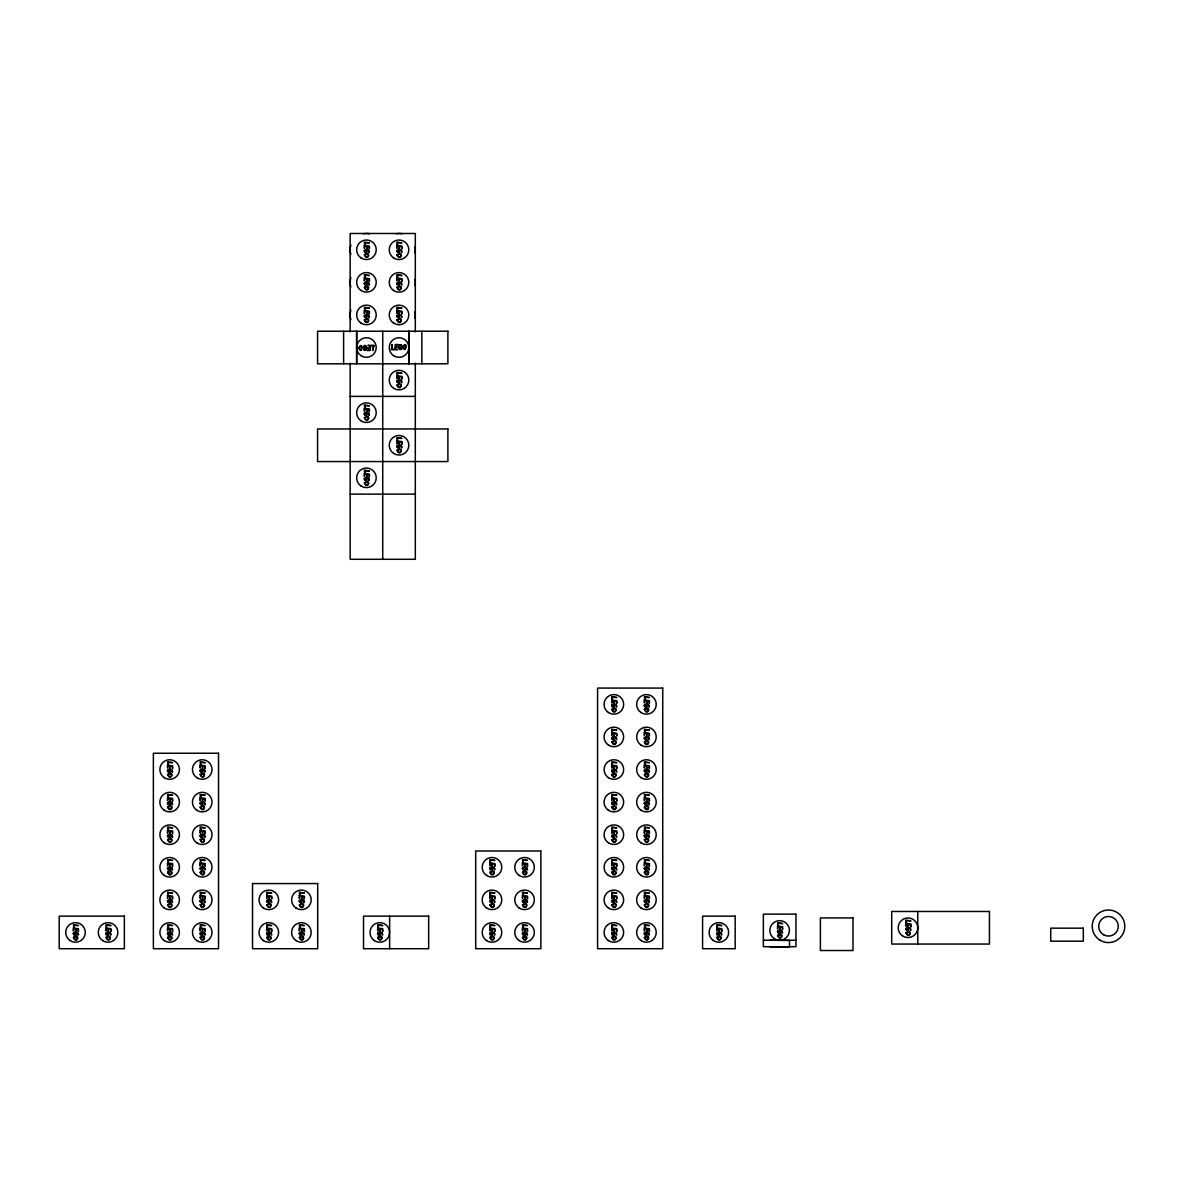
<?xml version="1.0" encoding="UTF-8"?>
<svg xmlns="http://www.w3.org/2000/svg" width="1184" height="1184" viewBox="0 0 1184 1184"><rect width="100%" height="100%" fill="white"/><g stroke="black" fill="none" stroke-linecap="round" stroke-linejoin="round"><path stroke-width="1.5" d="M917.763 911.473L917.763 944.048M763.369 940.214L795.944 940.214M350.153 396.388L415.318 396.388M350.153 494.128L415.318 494.128M770.044 940.2L789.565 940.525L789.462 947.037L769.94 946.726M421.844 331.224L421.844 363.814M415.318 331.846L415.318 233.485L350.153 233.485L350.153 331.846M415.318 363.192L415.318 559.292L350.153 559.292L350.153 363.192M389.625 916.135L389.625 948.724M382.728 331.224L382.728 559.292M343.612 331.224L343.612 363.814M350.834 254.442A16.295 16.295 0 0 1 350.878 244.984M363.34 233.781A16.295 16.295 0 0 1 369.689 233.81M415.007 246.672A16.295 16.295 0 0 1 414.977 253.036M395.915 233.781A16.295 16.295 0 0 1 402.279 233.81M415.007 279.261A16.295 16.295 0 0 1 414.977 285.61M350.834 287.016A16.295 16.295 0 0 1 350.878 277.559M350.834 319.591A16.295 16.295 0 0 1 350.878 310.134M415.007 311.836A16.295 16.295 0 0 1 414.977 318.185M356.665 347.844L356.65 363.814L356.65 331.224L356.665 347.844M408.806 331.224L408.806 363.814L408.806 331.224M73.364 927.99L73.349 930.95L73.911 928.759L75.687 929.07L75.687 931.112L76.25 929.07L77.907 929.322L78.47 931.512L78.47 928.774L73.364 927.99M105.938 927.99L105.924 930.95L106.486 928.759L108.262 929.07L108.262 931.112L108.824 929.07L110.497 929.322L111.044 931.512L111.044 928.774L105.938 927.99M167.521 797.676L167.506 800.621L168.069 798.445L169.845 798.741L169.845 800.798L170.407 798.741L172.08 799.008L172.642 801.183L172.642 798.46L167.521 797.676M167.521 765.086L167.506 768.046L168.069 765.856L169.845 766.166L169.845 768.224L170.407 766.166L172.08 766.418L172.642 768.608L172.642 765.87L167.521 765.086M167.521 862.825L167.506 865.785L168.069 863.595L169.845 863.906L169.845 865.963L170.407 863.906L172.08 864.157L172.642 866.348L172.642 863.61L167.521 862.825M167.521 830.25L167.506 833.21L168.069 831.02L169.845 831.331L169.845 833.373L170.407 831.331L172.08 831.582L172.642 833.773L172.642 831.035L167.521 830.25M167.521 895.415L167.506 898.36L168.069 896.184L169.845 896.48L169.845 898.538L170.407 896.48L172.08 896.747L172.642 898.922L172.642 896.199L167.521 895.415M167.521 927.99L167.506 930.95L168.069 928.759L169.845 929.07L169.845 931.112L170.407 929.07L172.08 929.322L172.642 931.512L172.642 928.774L167.521 927.99M200.111 797.676L200.096 800.621L200.658 798.445L202.434 798.741L202.434 800.798L202.982 798.741L204.654 799.008L205.217 801.183L205.217 798.46L200.111 797.676M200.111 765.086L200.096 768.046L200.658 765.856L202.434 766.166L202.434 768.224L202.982 766.166L204.654 766.418L205.217 768.608L205.217 765.87L200.111 765.086M200.111 862.825L200.096 865.785L200.658 863.595L202.434 863.906L202.434 865.963L202.982 863.906L204.654 864.157L205.217 866.348L205.217 863.61L200.111 862.825M200.111 830.25L200.096 833.21L200.658 831.02L202.434 831.331L202.434 833.373L202.982 831.331L204.654 831.582L205.217 833.773L205.217 831.035L200.111 830.25M200.111 895.415L200.096 898.36L200.658 896.184L202.434 896.48L202.434 898.538L202.982 896.48L204.654 896.747L205.217 898.922L205.217 896.199L200.111 895.415M200.111 927.99L200.096 930.95L200.658 928.759L202.434 929.07L202.434 931.112L202.982 929.07L204.654 929.322L205.217 931.512L205.217 928.774L200.111 927.99M266.696 895.415L266.681 898.36L267.244 896.184L269.02 896.48L269.02 898.538L269.582 896.48L271.24 896.747L271.802 898.922L271.802 896.199L266.696 895.415M266.696 927.99L266.681 930.95L267.244 928.759L269.02 929.07L269.02 931.112L269.582 929.07L271.24 929.322L271.802 931.512L271.802 928.774L266.696 927.99M299.271 895.415L299.256 898.36L299.818 896.184L301.594 896.48L301.594 898.538L302.157 896.48L303.829 896.747L304.392 898.922L304.392 896.199L299.271 895.415M299.271 927.99L299.256 930.95L299.818 928.759L301.594 929.07L301.594 931.112L302.157 929.07L303.829 929.322L304.392 931.512L304.392 928.774L299.271 927.99M364.317 277.914L364.302 280.874L364.864 278.684L366.64 278.995L366.64 281.052L367.188 278.995L368.86 279.246L369.423 281.437L369.423 278.699L364.317 277.914M364.317 245.34L364.302 248.3L364.864 246.109L366.64 246.42L366.64 248.462L367.188 246.42L368.86 246.672L369.423 248.862L369.423 246.124L364.317 245.34M364.317 310.504L364.302 313.449L364.864 311.274L366.64 311.57L366.64 313.627L367.188 311.57L368.86 311.836L369.423 314.012L369.423 311.288L364.317 310.504M364.317 408.243L364.302 411.188L364.864 409.013L366.64 409.309L366.64 411.366L367.188 409.309L368.86 409.575L369.423 411.751L369.423 409.028L364.317 408.243M364.317 473.393L364.302 476.353L364.864 474.162L366.64 474.473L366.64 476.53L367.188 474.473L368.86 474.725L369.423 476.915L369.423 474.177L364.317 473.393M377.666 927.99L377.666 930.95L378.214 928.759L379.99 929.07L379.99 931.112L380.552 929.07L382.225 929.322L382.787 931.512L382.787 928.774L377.666 927.99M396.892 277.914L396.877 280.874L397.439 278.684L399.215 278.995L399.215 281.052L399.778 278.995L401.435 279.246L401.998 281.437L401.998 278.699L396.892 277.914M396.892 245.34L396.877 248.3L397.439 246.109L399.215 246.42L399.215 248.462L399.778 246.42L401.435 246.672L401.998 248.862L401.998 246.124L396.892 245.34M396.892 310.504L396.877 313.449L397.439 311.274L399.215 311.57L399.215 313.627L399.778 311.57L401.435 311.836L401.998 314.012L401.998 311.288L396.892 310.504M396.892 375.654L396.877 378.614L397.439 376.423L399.215 376.734L399.215 378.791L399.778 376.734L401.435 376.986L401.998 379.176L401.998 376.438L396.892 375.654M396.892 440.818L396.877 443.778L397.439 441.588L399.215 441.898L399.215 443.941L399.778 441.898L401.435 442.15L401.998 444.34L401.998 441.602L396.892 440.818M489.85 862.825L489.836 865.785L490.398 863.595L492.174 863.906L492.174 865.963L492.736 863.906L494.409 864.157L494.956 866.348L494.956 863.61L489.85 862.825M489.85 927.99L489.836 930.95L490.398 928.759L492.174 929.07L492.174 931.112L492.736 929.07L494.409 929.322L494.956 931.512L494.956 928.774L489.85 927.99M489.85 895.415L489.836 898.36L490.398 896.184L492.174 896.48L492.174 898.538L492.736 896.48L494.409 896.747L494.956 898.922L494.956 896.199L489.85 895.415M522.425 862.825L522.425 865.785L522.973 863.595L524.749 863.906L524.749 865.963L525.311 863.906L526.984 864.157L527.546 866.348L527.546 863.61L522.425 862.825M522.425 927.99L522.425 930.95L522.973 928.759L524.749 929.07L524.749 931.112L525.311 929.07L526.984 929.322L527.546 931.512L527.546 928.774L522.425 927.99M522.425 895.415L522.425 898.36L522.973 896.184L524.749 896.48L524.749 898.538L525.311 896.48L526.984 896.747L527.546 898.922L527.546 896.199L522.425 895.415M611.728 699.936L611.714 702.882L612.276 700.706L614.052 701.002L614.052 703.059L614.614 701.002L616.287 701.268L616.849 703.444L616.849 700.721L611.728 699.936M611.728 765.086L611.714 768.046L612.276 765.856L614.052 766.166L614.052 768.224L614.614 766.166L616.287 766.418L616.849 768.608L616.849 765.87L611.728 765.086M611.728 732.511L611.714 735.471L612.276 733.281L614.052 733.592L614.052 735.634L614.614 733.592L616.287 733.843L616.849 736.034L616.849 733.296L611.728 732.511M611.728 797.676L611.714 800.621L612.276 798.445L614.052 798.741L614.052 800.798L614.614 798.741L616.287 799.008L616.849 801.183L616.849 798.46L611.728 797.676M611.728 862.825L611.714 865.785L612.276 863.595L614.052 863.906L614.052 865.963L614.614 863.906L616.287 864.157L616.849 866.348L616.849 863.61L611.728 862.825M611.728 830.25L611.714 833.21L612.276 831.02L614.052 831.331L614.052 833.373L614.614 831.331L616.287 831.582L616.849 833.773L616.849 831.035L611.728 830.25M611.728 927.99L611.714 930.95L612.276 928.759L614.052 929.07L614.052 931.112L614.614 929.07L616.287 929.322L616.849 931.512L616.849 928.774L611.728 927.99M611.728 895.415L611.714 898.36L612.276 896.184L614.052 896.48L614.052 898.538L614.614 896.48L616.287 896.747L616.849 898.922L616.849 896.199L611.728 895.415M644.318 699.936L644.303 702.882L644.866 700.706L646.642 701.002L646.642 703.059L647.189 701.002L648.862 701.268L649.424 703.444L649.424 700.721L644.318 699.936M644.318 765.086L644.303 768.046L644.866 765.856L646.642 766.166L646.642 768.224L647.189 766.166L648.862 766.418L649.424 768.608L649.424 765.87L644.318 765.086M644.318 732.511L644.303 735.471L644.866 733.281L646.642 733.592L646.642 735.634L647.189 733.592L648.862 733.843L649.424 736.034L649.424 733.296L644.318 732.511M644.318 797.676L644.303 800.621L644.866 798.445L646.642 798.741L646.642 800.798L647.189 798.741L648.862 799.008L649.424 801.183L649.424 798.46L644.318 797.676M644.318 862.825L644.303 865.785L644.866 863.595L646.642 863.906L646.642 865.963L647.189 863.906L648.862 864.157L649.424 866.348L649.424 863.61L644.318 862.825M644.318 830.25L644.303 833.21L644.866 831.02L646.642 831.331L646.642 833.373L647.189 831.331L648.862 831.582L649.424 833.773L649.424 831.035L644.318 830.25M644.318 927.99L644.303 930.95L644.866 928.759L646.642 929.07L646.642 931.112L647.189 929.07L648.862 929.322L649.424 931.512L649.424 928.774L644.318 927.99M644.318 895.415L644.303 898.36L644.866 896.184L646.642 896.48L646.642 898.538L647.189 896.48L648.862 896.747L649.424 898.922L649.424 896.199L644.318 895.415M716.749 927.99L716.734 930.95L717.297 928.759L719.073 929.07L719.073 931.112L719.635 929.07L721.293 929.322L721.855 931.512L721.855 928.774L716.749 927.99M777.533 925.992L777.518 928.937L778.066 926.761L779.842 927.072L779.842 929.114L780.404 927.072L782.076 927.324L782.639 929.514L782.639 926.776L777.533 925.992M905.864 923.313L905.849 926.273L906.411 924.082L908.187 924.393L908.187 926.45L908.75 924.393L910.407 924.645L910.97 926.835L910.97 924.112L905.864 923.313M358.782 347.815C362.008 356.621 363.799 339.601 358.782 347.815M359.314 347.859C361.49 355.052 362.97 341.066 359.314 347.859M402.856 346.942C406.082 355.733 407.858 338.728 402.856 346.942M403.389 346.971C405.564 354.179 407.044 340.193 403.389 346.971M73.275 933.347L73.645 934.798L75.835 935.478L75.835 933.702L75.376 934.931C69.797 933.273 79.772 930.802 77.685 934.857C79.979 936.529 76.782 928.582 73.275 933.347M105.85 933.347L106.22 934.798L108.41 935.478L108.41 933.702L107.966 934.931C102.372 933.273 112.362 930.802 110.26 934.857C112.569 936.529 109.372 928.582 105.85 933.347M167.447 770.458L167.802 771.894L169.993 772.575L169.993 770.799L169.549 772.027C163.969 770.37 173.944 767.913 171.858 771.953C174.152 773.64 170.955 765.678 167.447 770.458M167.447 803.033L167.802 804.484L169.993 805.15L169.993 803.374L169.549 804.602C163.969 802.944 173.944 800.488 171.858 804.543C174.152 806.215 170.955 798.253 167.447 803.033M167.447 835.608L167.802 837.058L169.993 837.739L169.993 835.963L169.549 837.192C163.969 835.534 173.944 833.062 171.858 837.118C174.152 838.79 170.955 830.842 167.447 835.608M167.447 868.198L167.802 869.633L169.993 870.314L169.993 868.538L169.549 869.766C163.969 868.109 173.944 865.652 171.858 869.692C174.152 871.365 170.955 863.417 167.447 868.198M167.447 900.772L167.802 902.223L169.993 902.889L169.993 901.113L169.549 902.341C163.969 900.684 173.944 898.227 171.858 902.282C174.152 903.954 170.955 895.992 167.447 900.772M167.447 933.347L167.802 934.798L169.993 935.478L169.993 933.702L169.549 934.931C163.969 933.273 173.944 930.802 171.858 934.857C174.152 936.529 170.955 928.582 167.447 933.347M200.022 770.458L200.392 771.894L202.582 772.575L202.582 770.799L202.124 772.027C196.544 770.37 206.519 767.913 204.432 771.953C206.726 773.64 203.53 765.678 200.022 770.458M200.022 803.033L200.392 804.484L202.582 805.15L202.582 803.374L202.124 804.602C196.544 802.944 206.519 800.488 204.432 804.543C206.726 806.215 203.53 798.253 200.022 803.033M200.022 835.608L200.392 837.058L202.582 837.739L202.582 835.963L202.124 837.192C196.544 835.534 206.519 833.062 204.432 837.118C206.726 838.79 203.53 830.842 200.022 835.608M200.022 868.198L200.392 869.633L202.582 870.314L202.582 868.538L202.124 869.766C196.544 868.109 206.519 865.652 204.432 869.692C206.726 871.365 203.53 863.417 200.022 868.198M200.022 900.772L200.392 902.223L202.582 902.889L202.582 901.113L202.124 902.341C196.544 900.684 206.519 898.227 204.432 902.282C206.726 903.954 203.53 895.992 200.022 900.772M200.022 933.347L200.392 934.798L202.582 935.478L202.582 933.702L202.124 934.931C196.544 933.273 206.519 930.802 204.432 934.857C206.726 936.529 203.53 928.582 200.022 933.347M266.607 900.772L266.977 902.223L269.168 902.889L269.168 901.113L268.724 902.341C263.129 900.684 273.104 898.227 271.018 902.282C273.312 903.954 270.115 895.992 266.607 900.772M266.607 933.347L266.977 934.798L269.168 935.478L269.168 933.702L268.724 934.931C263.129 933.273 273.104 930.802 271.018 934.857C273.312 936.529 270.115 928.582 266.607 933.347M299.197 900.772L299.552 902.223L301.742 902.889L301.742 901.113L301.298 902.341C295.719 900.684 305.694 898.227 303.607 902.282C305.901 903.954 302.704 895.992 299.197 900.772M299.197 933.347L299.552 934.798L301.742 935.478L301.742 933.702L301.298 934.931C295.719 933.273 305.694 930.802 303.607 934.857C305.901 936.529 302.704 928.582 299.197 933.347M364.228 250.712L364.598 252.148L366.788 252.828L366.788 251.052L366.33 252.281C360.75 250.623 370.725 248.152 368.638 252.207C370.932 253.879 367.736 245.932 364.228 250.712M364.228 283.287L364.598 284.722L366.788 285.403L366.788 283.627L366.33 284.856C360.75 283.198 370.725 280.741 368.638 284.782C370.932 286.469 367.736 278.506 364.228 283.287M364.228 315.862L364.598 317.312L366.788 317.978L366.788 316.202L366.33 317.445C360.75 315.773 370.725 313.316 368.638 317.371C370.932 319.044 367.736 311.081 364.228 315.862M364.228 413.601L364.598 415.051L366.788 415.717L366.788 413.941L366.33 415.184C360.75 413.512 370.725 411.055 368.638 415.11C370.932 416.783 367.736 408.82 364.228 413.601M364.228 478.765L364.598 480.201L366.788 480.882L366.788 479.106L366.33 480.334C360.75 478.676 370.725 476.22 368.638 480.26C370.932 481.947 367.736 473.985 364.228 478.765M396.803 250.712L397.173 252.148L399.363 252.828L399.363 251.052L398.919 252.281C393.325 250.623 403.3 248.152 401.213 252.207C403.507 253.879 400.31 245.932 396.803 250.712M396.803 283.287L397.173 284.722L399.363 285.403L399.363 283.627L398.919 284.856C393.325 283.198 403.3 280.741 401.213 284.782C403.507 286.469 400.31 278.506 396.803 283.287M396.803 315.862L397.173 317.312L399.363 317.978L399.363 316.202L398.919 317.445C393.325 315.773 403.3 313.316 401.213 317.371C403.507 319.044 400.31 311.081 396.803 315.862M396.803 381.026L397.173 382.462L399.363 383.142L399.363 381.366L398.919 382.595C393.325 380.937 403.3 378.48 401.213 382.521C403.507 384.208 400.31 376.246 396.803 381.026M396.803 446.19L397.173 447.626L399.363 448.307L399.363 446.531L398.919 447.759C393.325 446.102 403.3 443.63 401.213 447.685C403.507 449.358 400.31 441.41 396.803 446.19M377.592 933.347L377.948 934.798L380.138 935.478L380.138 933.702L379.694 934.931C374.114 933.273 384.09 930.802 382.003 934.857C384.297 936.529 381.1 928.582 377.592 933.347M489.762 868.198L490.132 869.633L492.322 870.314L492.322 868.538L491.878 869.766C486.284 868.109 496.259 865.652 494.172 869.692C496.466 871.365 493.284 863.417 489.762 868.198M489.762 900.772L490.132 902.223L492.322 902.889L492.322 901.113L491.878 902.341C486.284 900.684 496.259 898.227 494.172 902.282C496.466 903.954 493.284 895.992 489.762 900.772M489.762 933.347L490.132 934.798L492.322 935.478L492.322 933.702L491.878 934.931C486.284 933.273 496.259 930.802 494.172 934.857C496.466 936.529 493.284 928.582 489.762 933.347M522.351 868.198L522.706 869.633L524.897 870.314L524.897 868.538L524.453 869.766C518.873 868.109 528.848 865.652 526.762 869.692C529.056 871.365 525.859 863.417 522.351 868.198M522.351 900.772L522.706 902.223L524.897 902.889L524.897 901.113L524.453 902.341C518.873 900.684 528.848 898.227 526.762 902.282C529.056 903.954 525.859 895.992 522.351 900.772M522.351 933.347L522.706 934.798L524.897 935.478L524.897 933.702L524.453 934.931C518.873 933.273 528.848 930.802 526.762 934.857C529.056 936.529 525.859 928.582 522.351 933.347M611.654 705.294L612.01 706.744L614.2 707.41L614.2 705.634L613.756 706.878C608.176 705.205 618.152 702.748 616.065 706.804C618.359 708.476 615.162 700.514 611.654 705.294M611.654 737.884L612.01 739.319L614.2 740L614.2 738.224L613.756 739.452C608.176 737.795 618.152 735.323 616.065 739.378C618.359 741.051 615.162 733.103 611.654 737.884M611.654 770.458L612.01 771.894L614.2 772.575L614.2 770.799L613.756 772.027C608.176 770.37 618.152 767.913 616.065 771.953C618.359 773.64 615.162 765.678 611.654 770.458M611.654 803.033L612.01 804.484L614.2 805.15L614.2 803.374L613.756 804.602C608.176 802.944 618.152 800.488 616.065 804.543C618.359 806.215 615.162 798.253 611.654 803.033M611.654 835.608L612.01 837.058L614.2 837.739L614.2 835.963L613.756 837.192C608.176 835.534 618.152 833.062 616.065 837.118C618.359 838.79 615.162 830.842 611.654 835.608M611.654 868.198L612.01 869.633L614.2 870.314L614.2 868.538L613.756 869.766C608.176 868.109 618.152 865.652 616.065 869.692C618.359 871.365 615.162 863.417 611.654 868.198M611.654 900.772L612.01 902.223L614.2 902.889L614.2 901.113L613.756 902.341C608.176 900.684 618.152 898.227 616.065 902.282C618.359 903.954 615.162 895.992 611.654 900.772M611.654 933.347L612.01 934.798L614.2 935.478L614.2 933.702L613.756 934.931C608.176 933.273 618.152 930.802 616.065 934.857C618.359 936.529 615.162 928.582 611.654 933.347M644.229 705.294L644.599 706.744L646.79 707.41L646.79 705.634L646.331 706.878C640.751 705.205 650.726 702.748 648.64 706.804C650.934 708.476 647.737 700.514 644.229 705.294M644.229 737.884L644.599 739.319L646.79 740L646.79 738.224L646.331 739.452C640.751 737.795 650.726 735.323 648.64 739.378C650.934 741.051 647.737 733.103 644.229 737.884M644.229 770.458L644.599 771.894L646.79 772.575L646.79 770.799L646.331 772.027C640.751 770.37 650.726 767.913 648.64 771.953C650.934 773.64 647.737 765.678 644.229 770.458M644.229 803.033L644.599 804.484L646.79 805.15L646.79 803.374L646.331 804.602C640.751 802.944 650.726 800.488 648.64 804.543C650.934 806.215 647.737 798.253 644.229 803.033M644.229 835.608L644.599 837.058L646.79 837.739L646.79 835.963L646.331 837.192C640.751 835.534 650.726 833.062 648.64 837.118C650.934 838.79 647.737 830.842 644.229 835.608M644.229 868.198L644.599 869.633L646.79 870.314L646.79 868.538L646.331 869.766C640.751 868.109 650.726 865.652 648.64 869.692C650.934 871.365 647.737 863.417 644.229 868.198M644.229 900.772L644.599 902.223L646.79 902.889L646.79 901.113L646.331 902.341C640.751 900.684 650.726 898.227 648.64 902.282C650.934 903.954 647.737 895.992 644.229 900.772M644.229 933.347L644.599 934.798L646.79 935.478L646.79 933.702L646.331 934.931C640.751 933.273 650.726 930.802 648.64 934.857C650.934 936.529 647.737 928.582 644.229 933.347M716.66 933.347L717.03 934.798L719.221 935.478L719.221 933.702L718.777 934.931C713.182 933.273 723.158 930.802 721.071 934.857C723.365 936.529 720.183 928.582 716.66 933.347M777.444 931.349L777.799 932.8L779.99 933.48L779.99 931.704L779.546 932.933C773.966 931.275 783.941 928.804 781.854 932.859C784.148 934.531 780.952 926.584 777.444 931.349M905.775 928.685L906.145 930.121L908.335 930.802L908.335 929.026L907.876 930.254C902.297 928.596 912.272 926.14 910.185 930.18C912.479 931.867 909.282 923.905 905.775 928.685M366.404 347.682C366.759 352.151 360.706 347.726 364.938 350.538C369.793 349.221 364.05 341.451 363.399 347.859L365.175 347.859L363.947 347.415L365.101 345.654L366.404 347.682M398.682 346.66C397.439 349.842 402.634 351.071 402.072 347.178L400.296 347.178L401.524 347.622C400.562 352.344 397.099 345.669 400.592 344.884C404.484 347.504 399.112 342.043 398.682 346.66M369.808 348.274L369.541 349.946L367.366 350.494L370.089 350.494L370.873 345.388L367.928 345.373L370.118 345.935L369.808 347.711L367.75 348.274L369.808 348.274M395.367 344.544L394.583 349.65L397.543 349.665L395.352 349.102L395.663 347.326L397.706 347.326L395.663 346.764L395.915 345.092L398.105 344.544L395.367 344.544M373.493 345.95L372.753 350.494L374.129 345.388L371.584 345.388L373.493 345.95M392.156 344.544L391.327 349.65L393.887 349.65L391.963 349.088L392.156 344.544M73.452 937.402C76.338 945.335 81.415 932.8 73.452 937.402M73.837 937.654C76.827 943.396 80.157 934.132 73.837 937.654M106.027 937.402C108.928 945.335 114.004 932.8 106.027 937.402M106.412 937.654C109.402 943.396 112.732 934.132 106.412 937.654M167.61 774.499C170.511 782.432 175.587 769.896 167.61 774.499M168.01 774.765C170.984 780.508 174.329 771.243 168.01 774.765M167.61 807.074C170.511 815.021 175.587 802.471 167.61 807.074M168.01 807.34C170.984 813.082 174.329 803.818 168.01 807.34M167.61 839.663C170.511 847.596 175.587 835.06 167.61 839.663M168.01 839.915C170.984 845.657 174.329 836.392 168.01 839.915M167.61 872.238C170.511 880.171 175.587 867.635 167.61 872.238M168.01 872.504C170.984 878.247 174.329 868.982 168.01 872.504M200.185 774.499C203.086 782.432 208.162 769.896 200.185 774.499M200.584 774.765C203.559 780.508 206.904 771.243 200.584 774.765M167.61 904.813C170.511 912.76 175.587 900.21 167.61 904.813M168.01 905.079C170.984 910.822 174.329 901.557 168.01 905.079M200.185 807.074C203.086 815.021 208.162 802.471 200.185 807.074M200.584 807.34C203.559 813.082 206.904 803.818 200.584 807.34M167.61 937.402C170.511 945.335 175.587 932.8 167.61 937.402M168.01 937.654C170.984 943.396 174.329 934.132 168.01 937.654M200.185 839.663C203.086 847.596 208.162 835.06 200.185 839.663M200.584 839.915C203.559 845.657 206.904 836.392 200.584 839.915M200.185 872.238C203.086 880.171 208.162 867.635 200.185 872.238M200.584 872.504C203.559 878.247 206.904 868.982 200.584 872.504M364.391 254.752C367.292 262.685 372.368 250.15 364.391 254.752M364.79 255.004C367.765 260.746 371.11 251.482 364.79 255.004M200.185 904.813C203.086 912.76 208.162 900.21 200.185 904.813M200.584 905.079C203.559 910.822 206.904 901.557 200.584 905.079M364.391 287.327C367.292 295.26 372.368 282.724 364.391 287.327M364.79 287.594C367.765 293.336 371.11 284.071 364.79 287.594M200.185 937.402C203.086 945.335 208.162 932.8 200.185 937.402M200.584 937.654C203.559 943.396 206.904 934.132 200.584 937.654M364.391 319.902C367.292 327.85 372.368 315.299 364.391 319.902M364.79 320.168C367.765 325.911 371.11 316.646 364.79 320.168M396.98 254.752C399.881 262.685 404.958 250.15 396.98 254.752M397.365 255.004C400.355 260.746 403.685 251.482 397.365 255.004M396.98 287.327C399.881 295.26 404.958 282.724 396.98 287.327M397.365 287.594C400.355 293.336 403.685 284.071 397.365 287.594M364.391 417.641C367.292 425.589 372.368 413.038 364.391 417.641M364.79 417.908C367.765 423.65 371.11 414.385 364.79 417.908M396.98 319.902C399.881 327.85 404.958 315.299 396.98 319.902M397.365 320.168C400.355 325.911 403.685 316.646 397.365 320.168M364.391 482.806C367.292 490.738 372.368 478.203 364.391 482.806M364.79 483.072C367.765 488.814 371.11 479.55 364.79 483.072M396.98 385.066C399.881 392.999 404.958 380.464 396.98 385.066M397.365 385.333C400.355 391.075 403.685 381.81 397.365 385.333M266.785 904.813C269.686 912.76 274.762 900.21 266.785 904.813M267.17 905.079C270.159 910.822 273.489 901.557 267.17 905.079M266.785 937.402C269.686 945.335 274.762 932.8 266.785 937.402M267.17 937.654C270.159 943.396 273.489 934.132 267.17 937.654M396.98 450.231C399.881 458.164 404.958 445.628 396.98 450.231M397.365 450.482C400.355 456.225 403.685 446.96 397.365 450.482M299.36 904.813C302.26 912.76 307.337 900.21 299.36 904.813M299.759 905.079C302.734 910.822 306.064 901.557 299.759 905.079M299.36 937.402C302.26 945.335 307.337 932.8 299.36 937.402M299.759 937.654C302.734 943.396 306.064 934.132 299.759 937.654M377.755 937.402C380.656 945.335 385.732 932.8 377.755 937.402M378.155 937.654C381.13 943.396 384.474 934.132 378.155 937.654M489.939 872.238C492.84 880.171 497.916 867.635 489.939 872.238M490.324 872.504C493.314 878.247 496.644 868.982 490.324 872.504M489.939 904.813C492.84 912.76 497.916 900.21 489.939 904.813M490.324 905.079C493.314 910.822 496.644 901.557 490.324 905.079M489.939 937.402C492.84 945.335 497.916 932.8 489.939 937.402M490.324 937.654C493.314 943.396 496.644 934.132 490.324 937.654M522.514 872.238C525.415 880.171 530.491 867.635 522.514 872.238M522.914 872.504C525.888 878.247 529.233 868.982 522.914 872.504M522.514 904.813C525.415 912.76 530.491 900.21 522.514 904.813M522.914 905.079C525.888 910.822 529.233 901.557 522.914 905.079M522.514 937.402C525.415 945.335 530.491 932.8 522.514 937.402M522.914 937.654C525.888 943.396 529.233 934.132 522.914 937.654M611.817 709.334C614.718 717.282 619.794 704.732 611.817 709.334M612.217 709.601C615.192 715.343 618.536 706.078 612.217 709.601M611.817 741.924C614.718 749.857 619.794 737.321 611.817 741.924M612.217 742.176C615.192 747.918 618.536 738.653 612.217 742.176M611.817 774.499C614.718 782.432 619.794 769.896 611.817 774.499M612.217 774.765C615.192 780.508 618.536 771.243 612.217 774.765M611.817 807.074C614.718 815.021 619.794 802.471 611.817 807.074M612.217 807.34C615.192 813.082 618.536 803.818 612.217 807.34M644.392 709.334C647.293 717.282 652.369 704.732 644.392 709.334M644.792 709.601C647.766 715.343 651.111 706.078 644.792 709.601M611.817 839.663C614.718 847.596 619.794 835.06 611.817 839.663M612.217 839.915C615.192 845.657 618.536 836.392 612.217 839.915M644.392 741.924C647.293 749.857 652.369 737.321 644.392 741.924M644.792 742.176C647.766 747.918 651.111 738.653 644.792 742.176M611.817 872.238C614.718 880.171 619.794 867.635 611.817 872.238M612.217 872.504C615.192 878.247 618.536 868.982 612.217 872.504M644.392 774.499C647.293 782.432 652.369 769.896 644.392 774.499M644.792 774.765C647.766 780.508 651.111 771.243 644.792 774.765M611.817 904.813C614.718 912.76 619.794 900.21 611.817 904.813M612.217 905.079C615.192 910.822 618.536 901.557 612.217 905.079M644.392 807.074C647.293 815.021 652.369 802.471 644.392 807.074M644.792 807.34C647.766 813.082 651.111 803.818 644.792 807.34M611.817 937.402C614.718 945.335 619.794 932.8 611.817 937.402M612.217 937.654C615.192 943.396 618.536 934.132 612.217 937.654M644.392 839.663C647.293 847.596 652.369 835.06 644.392 839.663M644.792 839.915C647.766 845.657 651.111 836.392 644.792 839.915M644.392 872.238C647.293 880.171 652.369 867.635 644.392 872.238M644.792 872.504C647.766 878.247 651.111 868.982 644.792 872.504M644.392 904.813C647.293 912.76 652.369 900.21 644.392 904.813M644.792 905.079C647.766 910.822 651.111 901.557 644.792 905.079M644.392 937.402C647.293 945.335 652.369 932.8 644.392 937.402M644.792 937.654C647.766 943.396 651.111 934.132 644.792 937.654M716.838 937.402C719.739 945.335 724.815 932.8 716.838 937.402M717.223 937.654C720.212 943.396 723.542 934.132 717.223 937.654M777.607 935.404C780.508 943.337 785.584 930.787 777.607 935.404M778.006 935.656C780.981 941.398 784.326 932.134 778.006 935.656M905.952 932.726C908.838 940.658 913.93 928.123 905.952 932.726M906.337 932.992C909.327 938.734 912.657 929.47 906.337 932.992M364.864 244.644L364.317 242.084L369.423 242.912L364.864 242.72L364.864 244.644M397.454 244.644L396.892 242.084L401.998 242.912L397.454 242.72L397.454 244.644M364.864 277.219L364.317 274.673L369.423 275.502L364.864 275.31L364.864 277.219M397.454 277.219L396.892 274.673L401.998 275.502L397.454 275.31L397.454 277.219M364.864 309.794L364.317 307.248L369.423 308.077L364.864 307.884L364.864 309.794M397.454 309.794L396.892 307.248L401.998 308.077L397.454 307.884L397.454 309.794M447.892 331.224L317.578 331.224L317.578 363.814L447.892 363.814L447.892 331.224M397.454 374.958L396.892 372.412L401.998 373.241L397.454 373.049L397.454 374.958M364.864 407.533L364.317 404.987L369.423 405.816L364.864 405.624L364.864 407.533M447.892 428.963L317.578 428.963L317.578 461.553L447.892 461.553L447.892 428.963M397.454 440.122L396.892 437.562L401.998 438.391L397.454 438.198L397.454 440.122M364.864 472.697L364.317 470.152L369.423 470.98L364.864 470.788L364.864 472.697M662.729 688.082L597.58 688.082L597.58 948.724L662.729 948.724L662.729 688.082M612.291 699.226L611.728 696.68L616.849 697.509L612.291 697.317L612.291 699.226M644.866 699.226L644.318 696.68L649.424 697.509L644.866 697.317L644.866 699.226M612.291 731.816L611.728 729.255L616.849 730.084L612.291 729.892L612.291 731.816M644.866 731.816L644.318 729.255L649.424 730.084L644.866 729.892L644.866 731.816M218.522 753.246L153.372 753.246L153.372 948.724L218.522 948.724L218.522 753.246M168.084 764.39L167.521 761.845L172.642 762.674L168.084 762.481L168.084 764.39M200.658 764.39L200.111 761.845L205.217 762.674L200.658 762.481L200.658 764.39M612.291 764.39L611.728 761.845L616.849 762.674L612.291 762.481L612.291 764.39M644.866 764.39L644.318 761.845L649.424 762.674L644.866 762.481L644.866 764.39M168.084 796.965L167.521 794.42L172.642 795.248L168.084 795.056L168.084 796.965M200.658 796.965L200.111 794.42L205.217 795.248L200.658 795.056L200.658 796.965M612.291 796.965L611.728 794.42L616.849 795.248L612.291 795.056L612.291 796.965M644.866 796.965L644.318 794.42L649.424 795.248L644.866 795.056L644.866 796.965M168.084 829.555L167.521 826.994L172.642 827.823L168.084 827.631L168.084 829.555M200.658 829.555L200.111 826.994L205.217 827.823L200.658 827.631L200.658 829.555M612.291 829.555L611.728 826.994L616.849 827.823L612.291 827.631L612.291 829.555M644.866 829.555L644.318 826.994L649.424 827.823L644.866 827.631L644.866 829.555M540.851 850.985L475.687 850.985L475.687 948.724L540.851 948.724L540.851 850.985M168.084 862.13L167.521 859.584L172.642 860.413L168.084 860.22L168.084 862.13M200.658 862.13L200.111 859.584L205.217 860.413L200.658 860.22L200.658 862.13M490.413 862.13L489.85 859.584L494.956 860.413L490.413 860.22L490.413 862.13M522.988 862.13L522.425 859.584L527.546 860.413L522.988 860.22L522.988 862.13M612.291 862.13L611.728 859.584L616.849 860.413L612.291 860.22L612.291 862.13M644.866 862.13L644.318 859.584L649.424 860.413L644.866 860.22L644.866 862.13M317.697 883.56L252.532 883.56L252.532 948.724L317.697 948.724L317.697 883.56M168.084 894.704L167.521 892.159L172.642 892.988L168.084 892.795L168.084 894.704M200.658 894.704L200.111 892.159L205.217 892.988L200.658 892.795L200.658 894.704M267.258 894.704L266.696 892.159L271.802 892.988L267.258 892.795L267.258 894.704M299.833 894.704L299.271 892.159L304.392 892.988L299.833 892.795L299.833 894.704M490.413 894.704L489.85 892.159L494.956 892.988L490.413 892.795L490.413 894.704M522.988 894.704L522.425 892.159L527.546 892.988L522.988 892.795L522.988 894.704M612.291 894.704L611.728 892.159L616.849 892.988L612.291 892.795L612.291 894.704M644.866 894.704L644.318 892.159L649.424 892.988L644.866 892.795L644.866 894.704M989.439 911.473L891.7 911.473L891.7 944.048L989.439 944.048L989.439 911.473M795.944 914.137L763.369 914.137L763.369 946.712L795.944 946.712L795.944 914.137M124.364 916.135L59.2 916.135L59.2 948.724L124.364 948.724L124.364 916.135M428.667 916.135L363.518 916.135L363.518 948.724L428.667 948.724L428.667 916.135M735.175 916.135L702.586 916.135L702.586 948.724L735.175 948.724L735.175 916.135M852.983 917.926L820.394 917.926L820.394 950.515L852.983 950.515L852.983 917.926M906.411 922.617L905.864 920.072L910.97 920.9L906.411 920.708L906.411 922.617M778.08 925.281L777.533 922.736L782.639 923.564L778.08 923.372L778.08 925.281M73.911 927.294L73.364 924.734L78.47 925.562L73.911 925.37L73.911 927.294M106.501 927.294L105.938 924.734L111.044 925.562L106.501 925.37L106.501 927.294M168.084 927.294L167.521 924.734L172.642 925.562L168.084 925.37L168.084 927.294M200.658 927.294L200.111 924.734L205.217 925.562L200.658 925.37L200.658 927.294M267.258 927.294L266.696 924.734L271.802 925.562L267.258 925.37L267.258 927.294M299.833 927.294L299.271 924.734L304.392 925.562L299.833 925.37L299.833 927.294M378.229 927.294L377.666 924.734L382.787 925.562L378.229 925.37L378.229 927.294M490.413 927.294L489.85 924.734L494.956 925.562L490.413 925.37L490.413 927.294M522.988 927.294L522.425 924.734L527.546 925.562L522.988 925.37L522.988 927.294M612.291 927.294L611.728 924.734L616.849 925.562L612.291 925.37L612.291 927.294M644.866 927.294L644.318 924.734L649.424 925.562L644.866 925.37L644.866 927.294M717.312 927.294L716.749 924.734L721.855 925.562L717.312 925.37L717.312 927.294M1083.316 928.167L1050.726 928.167L1050.726 941.191L1083.316 941.191L1083.316 928.167M393.591 355.644A9.768 9.768 0 0 0 408.776 348.155A9.768 9.768 0 0 0 394.701 338.757A9.768 9.768 0 0 0 393.591 355.644M361.016 355.644A9.768 9.768 0 0 0 376.201 348.155A9.768 9.768 0 0 0 362.112 338.757A9.768 9.768 0 0 0 361.016 355.644M393.591 388.219A9.768 9.768 0 0 0 408.776 380.73A9.768 9.768 0 0 0 394.701 371.332A9.768 9.768 0 0 0 393.591 388.219M361.016 485.958A9.768 9.768 0 0 0 376.201 478.469A9.768 9.768 0 0 0 362.112 469.071A9.768 9.768 0 0 0 361.016 485.958M393.591 453.383A9.768 9.768 0 0 0 408.776 445.894A9.768 9.768 0 0 0 394.701 436.496A9.768 9.768 0 0 0 393.591 453.383M361.016 323.069A9.768 9.768 0 0 0 376.201 315.58A9.768 9.768 0 0 0 362.112 306.168A9.768 9.768 0 0 0 361.016 323.069M361.016 420.808A9.768 9.768 0 0 0 376.201 413.32A9.768 9.768 0 0 0 362.112 403.907A9.768 9.768 0 0 0 361.016 420.808M393.591 323.069A9.768 9.768 0 0 0 408.776 315.58A9.768 9.768 0 0 0 394.701 306.168A9.768 9.768 0 0 0 393.591 323.069M393.591 290.48A9.768 9.768 0 0 0 408.776 282.991A9.768 9.768 0 0 0 394.701 273.593A9.768 9.768 0 0 0 393.591 290.48M361.016 290.48A9.768 9.768 0 0 0 376.201 282.991A9.768 9.768 0 0 0 362.112 273.593A9.768 9.768 0 0 0 361.016 290.48M361.016 257.905A9.768 9.768 0 0 0 376.201 250.416A9.768 9.768 0 0 0 362.112 241.018A9.768 9.768 0 0 0 361.016 257.905M393.591 257.905A9.768 9.768 0 0 0 408.776 250.416A9.768 9.768 0 0 0 394.701 241.018A9.768 9.768 0 0 0 393.591 257.905M164.221 810.241A9.768 9.768 0 0 0 179.406 802.752A9.768 9.768 0 0 0 165.331 793.339A9.768 9.768 0 0 0 164.221 810.241M196.81 810.241A9.768 9.768 0 0 0 211.995 802.752A9.768 9.768 0 0 0 197.906 793.339A9.768 9.768 0 0 0 196.81 810.241M196.81 842.816A9.768 9.768 0 0 0 211.995 835.327A9.768 9.768 0 0 0 197.906 825.929A9.768 9.768 0 0 0 196.81 842.816M164.221 842.816A9.768 9.768 0 0 0 179.406 835.327A9.768 9.768 0 0 0 165.331 825.929A9.768 9.768 0 0 0 164.221 842.816M196.81 940.555A9.768 9.768 0 0 0 211.995 933.066A9.768 9.768 0 0 0 197.906 923.668A9.768 9.768 0 0 0 196.81 940.555M164.221 940.555A9.768 9.768 0 0 0 179.406 933.066A9.768 9.768 0 0 0 165.331 923.668A9.768 9.768 0 0 0 164.221 940.555M164.221 777.651A9.768 9.768 0 0 0 179.406 770.162A9.768 9.768 0 0 0 165.331 760.764A9.768 9.768 0 0 0 164.221 777.651M196.81 777.651A9.768 9.768 0 0 0 211.995 770.162A9.768 9.768 0 0 0 197.906 760.764A9.768 9.768 0 0 0 196.81 777.651M164.221 907.98A9.768 9.768 0 0 0 179.406 900.491A9.768 9.768 0 0 0 165.331 891.078A9.768 9.768 0 0 0 164.221 907.98M196.81 907.98A9.768 9.768 0 0 0 211.995 900.491A9.768 9.768 0 0 0 197.906 891.078A9.768 9.768 0 0 0 196.81 907.98M164.221 875.39A9.768 9.768 0 0 0 179.406 867.902A9.768 9.768 0 0 0 165.331 858.504A9.768 9.768 0 0 0 164.221 875.39M196.81 875.39A9.768 9.768 0 0 0 211.995 867.902A9.768 9.768 0 0 0 197.906 858.504A9.768 9.768 0 0 0 196.81 875.39M1103.592 934.738A9.768 9.768 0 0 0 1118.288 926.332A9.768 9.768 0 0 0 1103.666 917.807A9.768 9.768 0 0 0 1103.592 934.738M1100.306 940.362A16.295 16.295 0 0 0 1124.8 926.376A16.295 16.295 0 0 0 1100.424 912.154A16.295 16.295 0 0 0 1100.306 940.362M713.449 940.555A9.768 9.768 0 0 0 728.634 933.066A9.768 9.768 0 0 0 714.559 923.668A9.768 9.768 0 0 0 713.449 940.555M374.366 940.555A9.768 9.768 0 0 0 389.551 933.066A9.768 9.768 0 0 0 375.476 923.668A9.768 9.768 0 0 0 374.366 940.555M902.563 935.878A9.768 9.768 0 0 0 917.748 928.404A9.768 9.768 0 0 0 903.673 918.991A9.768 9.768 0 0 0 902.563 935.878M774.218 938.557A9.768 9.768 0 0 0 789.402 931.068A9.768 9.768 0 0 0 775.328 921.655A9.768 9.768 0 0 0 774.218 938.557M641.018 842.816A9.768 9.768 0 0 0 656.202 835.327A9.768 9.768 0 0 0 642.113 825.929A9.768 9.768 0 0 0 641.018 842.816M641.018 875.39A9.768 9.768 0 0 0 656.202 867.902A9.768 9.768 0 0 0 642.113 858.504A9.768 9.768 0 0 0 641.018 875.39M641.018 940.555A9.768 9.768 0 0 0 656.202 933.066A9.768 9.768 0 0 0 642.113 923.668A9.768 9.768 0 0 0 641.018 940.555M608.428 940.555A9.768 9.768 0 0 0 623.613 933.066A9.768 9.768 0 0 0 609.538 923.668A9.768 9.768 0 0 0 608.428 940.555M608.428 907.98A9.768 9.768 0 0 0 623.613 900.491A9.768 9.768 0 0 0 609.538 891.078A9.768 9.768 0 0 0 608.428 907.98M641.018 907.98A9.768 9.768 0 0 0 656.202 900.491A9.768 9.768 0 0 0 642.113 891.078A9.768 9.768 0 0 0 641.018 907.98M608.428 842.816A9.768 9.768 0 0 0 623.613 835.327A9.768 9.768 0 0 0 609.538 825.929A9.768 9.768 0 0 0 608.428 842.816M608.428 810.241A9.768 9.768 0 0 0 623.613 802.752A9.768 9.768 0 0 0 609.538 793.339A9.768 9.768 0 0 0 608.428 810.241M641.018 810.241A9.768 9.768 0 0 0 656.202 802.752A9.768 9.768 0 0 0 642.113 793.339A9.768 9.768 0 0 0 641.018 810.241M608.428 777.651A9.768 9.768 0 0 0 623.613 770.162A9.768 9.768 0 0 0 609.538 760.764A9.768 9.768 0 0 0 608.428 777.651M608.428 875.39A9.768 9.768 0 0 0 623.613 867.902A9.768 9.768 0 0 0 609.538 858.504A9.768 9.768 0 0 0 608.428 875.39M641.018 777.651A9.768 9.768 0 0 0 656.202 770.162A9.768 9.768 0 0 0 642.113 760.764A9.768 9.768 0 0 0 641.018 777.651M641.018 745.076A9.768 9.768 0 0 0 656.202 737.588A9.768 9.768 0 0 0 642.113 728.19A9.768 9.768 0 0 0 641.018 745.076M608.428 745.076A9.768 9.768 0 0 0 623.613 737.588A9.768 9.768 0 0 0 609.538 728.19A9.768 9.768 0 0 0 608.428 745.076M608.428 712.502A9.768 9.768 0 0 0 623.613 705.013A9.768 9.768 0 0 0 609.538 695.6A9.768 9.768 0 0 0 608.428 712.502M641.018 712.502A9.768 9.768 0 0 0 656.202 705.013A9.768 9.768 0 0 0 642.113 695.6A9.768 9.768 0 0 0 641.018 712.502M486.55 940.555A9.768 9.768 0 0 0 501.735 933.066A9.768 9.768 0 0 0 487.66 923.668A9.768 9.768 0 0 0 486.55 940.555M519.125 875.39A9.768 9.768 0 0 0 534.31 867.902A9.768 9.768 0 0 0 520.235 858.504A9.768 9.768 0 0 0 519.125 875.39M486.55 875.39A9.768 9.768 0 0 0 501.735 867.902A9.768 9.768 0 0 0 487.66 858.504A9.768 9.768 0 0 0 486.55 875.39M519.125 907.98A9.768 9.768 0 0 0 534.31 900.491A9.768 9.768 0 0 0 520.235 891.078A9.768 9.768 0 0 0 519.125 907.98M519.125 940.555A9.768 9.768 0 0 0 534.31 933.066A9.768 9.768 0 0 0 520.235 923.668A9.768 9.768 0 0 0 519.125 940.555M486.55 907.98A9.768 9.768 0 0 0 501.735 900.491A9.768 9.768 0 0 0 487.66 891.078A9.768 9.768 0 0 0 486.55 907.98M295.97 907.98A9.768 9.768 0 0 0 311.155 900.491A9.768 9.768 0 0 0 297.08 891.078A9.768 9.768 0 0 0 295.97 907.98M295.97 940.555A9.768 9.768 0 0 0 311.155 933.066A9.768 9.768 0 0 0 297.08 923.668A9.768 9.768 0 0 0 295.97 940.555M263.396 907.98A9.768 9.768 0 0 0 278.58 900.491A9.768 9.768 0 0 0 264.506 891.078A9.768 9.768 0 0 0 263.396 907.98M263.396 940.555A9.768 9.768 0 0 0 278.58 933.066A9.768 9.768 0 0 0 264.506 923.668A9.768 9.768 0 0 0 263.396 940.555M102.638 940.555A9.768 9.768 0 0 0 117.823 933.066A9.768 9.768 0 0 0 103.748 923.668A9.768 9.768 0 0 0 102.638 940.555M70.063 940.555A9.768 9.768 0 0 0 85.248 933.066A9.768 9.768 0 0 0 71.173 923.668A9.768 9.768 0 0 0 70.063 940.555"/></g></svg>
